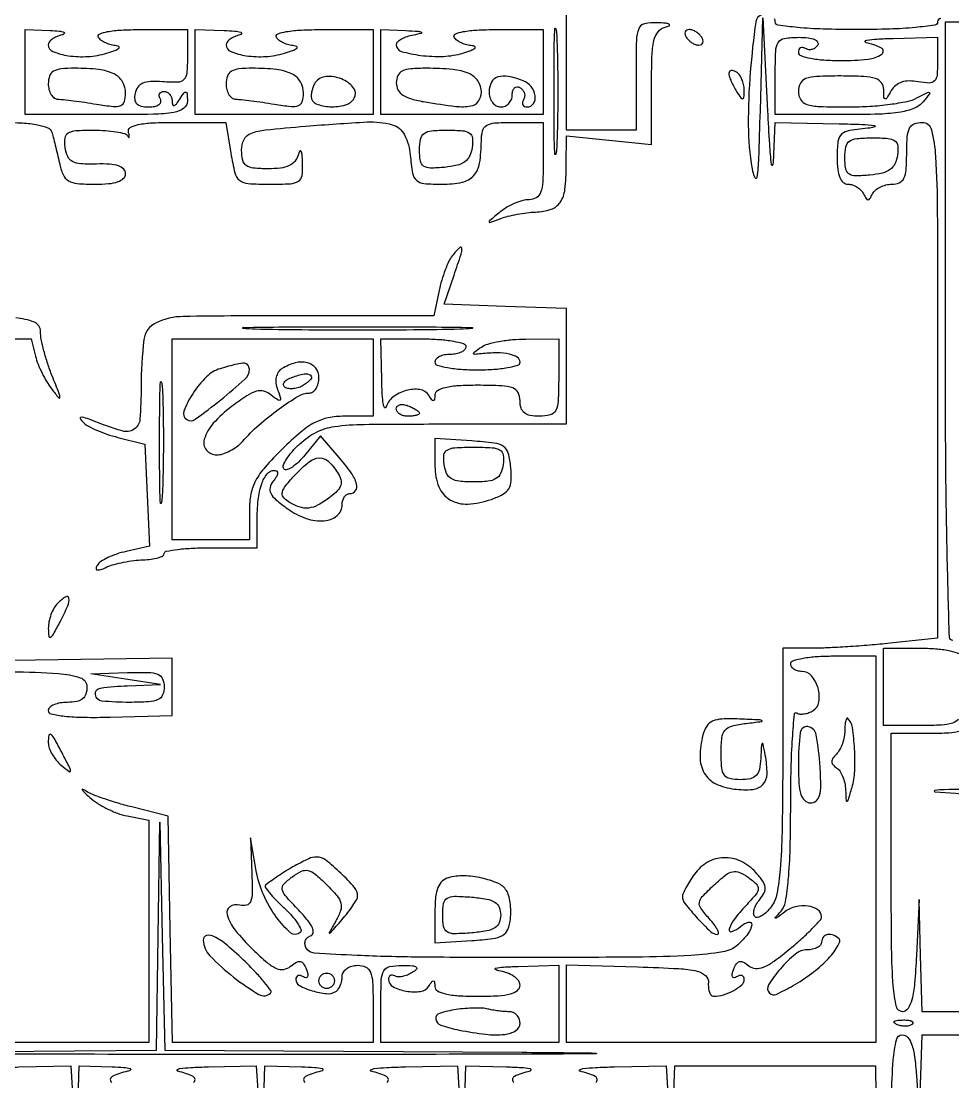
# Model space of a CAD drawing. Extents: x 23 to 255, y 40 to 184.
# Drawn here: x 30.33 to 40.52, y 109.04 to 120.65 of the extents above; entities that cross this region are included whole.
import ezdxf

# ---------------------------------------------------------------- set-up
doc = ezdxf.new("R2010")
doc.units = 0
doc.header["$MEASUREMENT"] = 0

msp = doc.modelspace()

# ---------------------------------------------------------------- linework, layer by layer
for points in [[(207.919475, 175.632891, 0.000007), (191.762556, 175.634099, 0.00002), (173.0434, 175.634494, 0.000013), (151.49745, 175.633531)], [(30.120255, 119.5398, -0.014081), (30.344561, 119.533482, -0.034033), (30.509076, 119.512916, -0.045931), (30.620106, 119.480484, -0.227811), (30.663089, 119.43405, -0.011017), (30.678976, 119.378131, -0.003177), (30.701073, 119.291023, -0.003194), (30.724739, 119.192477, -0.003398), (30.746646, 119.09565, 0.047949), (30.787783, 118.967904, 0.157031), (30.845488, 118.901962, 0.11524), (30.942375, 118.870826, 0.020369), (31.134412, 118.863, 0.021738), (31.2851, 118.869555, 0.060867), (31.388325, 118.891397, 0.105093), (31.449164, 118.927826, 0.208404), (31.4712, 118.9784, 0.200355), (31.450301, 119.028461, 0.115027), (31.393674, 119.063241, 0.06542), (31.296677, 119.082006, 0.022716), (31.15395, 119.08415, -0.020722), (30.981119, 119.086056, -0.108135), (30.889831, 119.111115, -0.168028), (30.838231, 119.166005, -0.070238), (30.809666, 119.26485, -0.063284), (30.808131, 119.369394, -0.231163), (30.842707, 119.423807, -0.123888), (30.924994, 119.449611, -0.014338), (31.119866, 119.4552, -0.01754), (31.251627, 119.450577, -0.024622), (31.368461, 119.436562, -0.022607), (31.46063, 119.416547, -0.203191), (31.492584, 119.39175, 0.062422), (31.50394, 119.376326, 0.598335), (31.510073, 119.378003, 0.102957), (31.510442, 119.396168, 0.013566), (31.50229, 119.43405, -0.329616), (31.52276, 119.482781, -0.08416), (31.607664, 119.515554, -0.040027), (31.764928, 119.534587, -0.010108), (32.022755, 119.5398), (32.569, 119.5398), (32.623113, 119.2014, 0.019783), (32.665925, 118.988146, 0.166391), (32.717904, 118.906594, 0.153473), (32.81094, 118.870613, 0.016114), (33.047113, 118.863, 0.012492), (33.274137, 118.868673, 0.131672), (33.361686, 118.896892, 0.220176), (33.401177, 118.959363, 0.043137), (33.407186, 119.09565, 0.010989), (33.401212, 119.188672, 0.109045), (33.389597, 119.225783, 0.602595), (33.375311, 119.225291, 0.049066), (33.358683, 119.18025, -0.115727), (33.32328, 119.113238, -0.108169), (33.26099, 119.066974, -0.075773), (33.165754, 119.040404, -0.030212), (33.030097, 119.0322, -0.022536), (32.869949, 119.039422, -0.131464), (32.791419, 119.068226, -0.186567), (32.75227, 119.126834, -0.055062), (32.7402, 119.236106, -0.113388), (32.766999, 119.35276, -0.192504), (32.83999, 119.41925, -0.06383), (33.001787, 119.4573, -0.005095), (33.440068, 119.49831, -0.007601), (34.115059, 119.544216, -0.081074), (34.387566, 119.514369, -0.211198), (34.522285, 119.403822, -0.096492), (34.585357, 119.18025, 0.020858), (34.60979, 118.984677, 0.168866), (34.652525, 118.906557, 0.165547), (34.734932, 118.870982, 0.019856), (34.935856, 118.863, 0.050922), (35.152445, 118.885115, 0.159379), (35.277913, 118.956889, 0.145056), (35.343589, 119.093902, 0.039741), (35.3628, 119.335219, -0.059333), (35.376166, 119.447457, -0.200103), (35.418935, 119.505864, -0.120235), (35.506788, 119.533468, -0.016281), (35.7012, 119.5398), (36.0396, 119.5398), (36.0396, 119.1168, -0.012307), (36.03399, 118.888899, -0.074613), (36.010798, 118.773412, -0.169743), (35.963737, 118.715619, -0.138656), (35.88657, 118.6938, 0.06723), (35.816171, 118.684291, 0.032665), (35.730252, 118.654494, 0.031672), (35.64343, 118.611212, 0.039501), (35.56932, 118.559994, 0.001443), (35.454732, 118.466076, 0.242252), (35.448564, 118.451729, 0.496656), (35.457333, 118.445991, 0.002359), (35.5743, 118.488312, -0.027725), (35.654268, 118.512738, -0.014568), (35.755926, 118.534605, -0.014449), (35.861682, 118.551006, -0.021517), (35.955, 118.558668, 0.069072), (36.125295, 118.589099, 0.168782), (36.225408, 118.665073, 0.119412), (36.277146, 118.807021, 0.026978), (36.292105, 119.065186), (36.2934, 119.394272), (36.7587, 119.346248), (37.224, 119.298225), (37.224, 119.920409, -0.007888), (37.229347, 120.259301, -0.047243), (37.251498, 120.434219, -0.107791), (37.296406, 120.530826, -0.167875), (37.37205, 120.581283, 0.049066), (37.417091, 120.597911, 0.602595), (37.417583, 120.612197, 0.109045), (37.380472, 120.623812, 0.010989), (37.28745, 120.629786, 0.063148), (37.147659, 120.61802, 0.250193), (37.083908, 120.564278, 0.090178), (37.058793, 120.440498, 0.005079), (37.0548, 120.0474), (37.0548, 119.4552), (36.6741, 119.4552), (36.2934, 119.4552), (36.2934, 120.296565), (36.2934, 121.137929)], [(38.462789, 120.7242, 0.375345), (38.36403, 120.637905, 0.013203), (38.304891, 120.092959, 0.022218), (38.283193, 119.511006, 0.03921), (38.324252, 119.0322, 0.070302), (38.354705, 118.935231, 0.742653), (38.379936, 118.939081, 0.02637), (38.398211, 119.143725, 0.002288), (38.414827, 119.6667), (38.442432, 120.6819), (38.493, 119.6667, 0.003342), (38.513645, 119.301389, 0.013667), (38.533712, 119.080184, 0.549045), (38.547677, 119.073459, 0.249242), (38.560584, 119.09565), (38.5776, 119.5398), (39.27555, 119.52502, -0.004636), (39.527469, 119.517348, -0.024696), (39.664596, 119.505097, -0.755073), (39.666504, 119.491442, -0.081763), (39.61395, 119.477855, 0.015538), (39.390451, 119.450702, 0.146249), (39.304013, 119.409753, 0.18396), (39.264219, 119.332202, 0.027567), (39.2544, 119.154236, 0.027091), (39.26139, 119.025322, 0.070632), (39.284254, 118.935545, 0.116161), (39.322252, 118.882508, 0.181408), (39.37425, 118.863, -0.079041), (39.423755, 118.855125, -0.060848), (39.473391, 118.831936, -0.061238), (39.515659, 118.797691, -0.08292), (39.54345, 118.75725, 0.029131), (39.571184, 118.705858, 0.260055), (39.5928, 118.6938, 0.260055), (39.614416, 118.705858, 0.029131), (39.64215, 118.75725, -0.107454), (39.672967, 118.797727, -0.060661), (39.724635, 118.831936, -0.056352), (39.787969, 118.855131, -0.05969), (39.85365, 118.863, 0.104969), (39.935137, 118.880298, 0.178255), (39.984516, 118.928289, 0.09427), (40.009457, 119.022478, 0.017721), (40.0158, 119.2014, -0.017388), (40.02213, 119.383361, -0.098846), (40.047525, 119.47635, -0.184152), (40.098574, 119.523237, -0.094959), (40.185, 119.5398, -0.34555), (40.287443, 119.459402, -0.045054), (40.331782, 119.165894, -0.014125), (40.351087, 118.555874, -0.000847), (40.3542, 116.717752), (40.3542, 113.895704), (39.83419, 113.841352, -0.005536), (39.611216, 113.820539, -0.004461), (39.371173, 113.802966, -0.004509), (39.149183, 113.790713, -0.011531), (38.98819, 113.787), (38.6622, 113.787), (38.659509, 112.45455, -0.004062), (38.65265, 111.778306, -0.016453), (38.631575, 111.366793, -0.024892), (38.595636, 111.099896, -0.116537), (38.533484, 110.959076, -0.036208), (38.482217, 110.900631, -0.058877), (38.430154, 110.860164, -0.082885), (38.385246, 110.842346, -0.254737), (38.354919, 110.851281, -0.192856), (38.341759, 110.882032, -0.075585), (38.347735, 110.928631, -0.060025), (38.370623, 110.983017, -0.043647), (38.40802, 111.037042, 0.05783), (38.456864, 111.112052, 0.152687), (38.466874, 111.17463, 0.119373), (38.439961, 111.241616, 0.028987), (38.364664, 111.335187, 0.098171), (38.201432, 111.456598, 0.119117), (38.015263, 111.495634, 0.123323), (37.836656, 111.445079, 0.110077), (37.694097, 111.314776, 0.012169), (37.643666, 111.238911, 0.015493), (37.601086, 111.166465, 0.013476), (37.569342, 111.104499, 0.112085), (37.5624, 111.073921, 0.169688), (37.590936, 110.992259, 0.017474), (37.725598, 110.834729, 0.016624), (37.87096, 110.686455, 0.192856), (37.944985, 110.6568, 0.450717), (37.957479, 110.670934, 0.089243), (37.946107, 110.707565, 0.04415), (37.910646, 110.763223, 0.020014), (37.855227, 110.829617, -0.025467), (37.763816, 110.94159, -0.198548), (37.748022, 111.00565, -0.15534), (37.780181, 111.070805, -0.014105), (37.911214, 111.199367, -0.02044), (38.035257, 111.305297, -0.112704), (38.114198, 111.342602, -0.159724), (38.187326, 111.335281, -0.053759), (38.281325, 111.280967, -0.030263), (38.372694, 111.205267, -0.22997), (38.392161, 111.154524, -0.155881), (38.367711, 111.095882, -0.012474), (38.254526, 110.969214, 0.024921), (38.126803, 110.81891, 0.102044), (38.074895, 110.711764, 0.611352), (38.10385, 110.686312, 0.07926), (38.1969, 110.7414, -0.097629), (38.286946, 110.790369, -0.550699), (38.320732, 110.761719, -0.130572), (38.278224, 110.660885, -0.044179), (38.169089, 110.543012, -0.145706), (38.005083, 110.464558, -0.024677), (37.656194, 110.426919, -0.012856), (37.051735, 110.407319, -0.001676), (35.762981, 110.403, -0.002266), (34.680294, 110.407906, -0.008615), (34.004381, 110.425682, -0.006109), (33.535404, 110.451849, -0.241874), (33.449314, 110.503757, -0.095968), (33.433717, 110.544917, -0.121716), (33.436607, 110.585341, -0.126455), (33.457743, 110.618669, -0.108495), (33.493499, 110.64, 0.278168), (33.521674, 110.673017, 0.149127), (33.514358, 110.728008, 0.064661), (33.463335, 110.809849, 0.019344), (33.365609, 110.920089, -0.009526), (33.218774, 111.079317, -0.134904), (33.184837, 111.148213, -0.24676), (33.202305, 111.205833, -0.038225), (33.295281, 111.286753, -0.047284), (33.394451, 111.346911, -0.17042), (33.466833, 111.355138, -0.120467), (33.543485, 111.316758, -0.018699), (33.669569, 111.201315, -0.021823), (33.783759, 111.078345, -0.114073), (33.825946, 110.996832, -0.148187), (33.822409, 110.916145, -0.045608), (33.77116, 110.804159, 0.001363), (33.69808, 110.675814, 0.626962), (33.702385, 110.66959, 0.176434), (33.716856, 110.677563, 0.000762), (33.835841, 110.814222, 0.013578), (33.90223, 110.895039, 0.017673), (33.958276, 110.972688, 0.015429), (34.000092, 111.039535, 0.132808), (34.0092, 111.07322, 0.178567), (33.97343, 111.170184, 0.02539), (33.825119, 111.326983, 0.025873), (33.661351, 111.467947, 0.16625), (33.559428, 111.5028, 0.109393), (33.474727, 111.484044, 0.017736), (33.323557, 111.407006, 0.019725), (33.156868, 111.305673, 0.020869), (33.00189, 111.193293, 0.398295), (32.998919, 111.172747, 0.017774), (33.046377, 111.110323, 0.021695), (33.114329, 111.03423, 0.012765), (33.201655, 110.949055, -0.02259), (33.287502, 110.861965, -0.036671), (33.351159, 110.779899, -0.042473), (33.388182, 110.712374, -0.309894), (33.381764, 110.677964, -0.391124), (33.276607, 110.673784, -0.060947), (33.122697, 110.841289, -0.050644), (32.979199, 111.091808, -0.061136), (32.899943, 111.350901), (32.835788, 111.7143), (32.851444, 111.325862, -0.010827), (32.855468, 111.109899, -0.089969), (32.837766, 111.013972, -0.247278), (32.79431, 110.975547, -0.124443), (32.71905, 110.976179, 0.215781), (32.611781, 110.957874, 0.3276), (32.581233, 110.872486, 0.097342), (32.670259, 110.703004, 0.030829), (32.863633, 110.49096, 0.015069), (33.020413, 110.347909, 0.072936), (33.122016, 110.283656, 0.145192), (33.201603, 110.273258, 0.134367), (33.276754, 110.307323, -0.038907), (33.340088, 110.352058, -0.184458), (33.383062, 110.359539, -0.20627), (33.417088, 110.336295, -0.049607), (33.448451, 110.273865, -0.035244), (33.463754, 110.223676, -0.151896), (33.461413, 110.192929, -0.332168), (33.444607, 110.182581, -0.116544), (33.416031, 110.192099, 0.072296), (33.384034, 110.205977, 0.148166), (33.356967, 110.205183, 0.188807), (33.339094, 110.19023, 0.125874), (33.3324, 110.16406, 0.276863), (33.372463, 110.097255, 0.049053), (33.513123, 110.039044, 0.049279), (33.669479, 110.008021, 0.164194), (33.770082, 110.031374, 0.102765), (33.796877, 110.056759, 0.051809), (33.819461, 110.097702, 0.048348), (33.834816, 110.146656, 0.051873), (33.84, 110.196493, -0.137622), (33.853043, 110.242981, -0.100183), (33.889702, 110.28259, -0.086062), (33.944535, 110.309256, -0.070352), (34.0092, 110.3184, -0.110458), (34.097693, 110.298609, -0.189791), (34.14879, 110.244375, -0.083766), (34.172906, 110.133069, -0.011557), (34.1784, 109.8954), (34.1784, 109.4724), (33.080862, 109.4724), (31.983323, 109.4724), (31.959912, 110.710988), (31.9365, 111.949575), (31.539371, 112.050311, -0.010412), (31.378939, 112.094581, -0.011394), (31.225277, 112.144287, -0.010892), (31.096034, 112.192555, -0.05439), (31.027784, 112.228773, 0.048355), (31.000405, 112.243727, 0.756169), (30.996284, 112.238622, 0.047223), (31.021903, 112.208819, 0.006599), (31.081278, 112.153152, 0.044119), (31.162816, 112.090935, 0.025982), (31.269773, 112.030874, 0.025848), (31.383774, 111.981593, 0.039758), (31.487115, 111.952227), (31.725, 111.90465), (31.725, 110.688525), (31.725, 109.4724), (29.1024, 109.4724)], [(40.389987, 120.678076, 0.393171), (40.3542, 120.6396, -0.373418), (40.322685, 120.603286, -0.011579), (40.110975, 120.578164, -0.016146), (39.829894, 120.560528, -0.007593), (39.4659, 120.555, -0.007593), (39.101906, 120.560528, -0.016146), (38.820825, 120.578164, -0.011579), (38.609115, 120.603286, -0.373418), (38.5776, 120.6396, 0.134659), (38.568751, 120.671862, 0.100421)], [(40.521533, 113.8716, -0.405926), (40.482886, 113.909166, -0.000983), (40.460467, 114.757838, -0.004357), (40.44386, 115.813462, -0.001754), (40.4388, 117.2556), (40.4388, 120.6396), (42.718579, 120.6396)], [(40.626707, 118.84185, 0.000169), (40.639116, 117.739587, 0.020974)], [(28.458729, 117.171), (30.437657, 117.171), (30.485455, 116.98065, 0.034103), (30.51312, 116.895516, 0.019317), (30.557451, 116.796513, 0.019217), (30.610081, 116.699729, 0.029832), (30.66343, 116.6211, 0.008345), (30.739522, 116.525542, 0.694149), (30.752211, 116.529915, 0.100282), (30.745082, 116.570323, 0.001971), (30.667104, 116.766433, -0.016651), (30.618678, 116.899467, -0.015347), (30.577761, 117.039072, -0.015553), (30.549006, 117.165684, -0.048091), (30.5406, 117.252883, 0.305393), (30.473022, 117.353204, 0.075326), (30.269661, 117.401859, 0.019902)], [(40.583038, 113.008087, -0.122766), (40.51635, 112.968495, -0.058865), (40.393157, 112.946858, -0.014068), (40.185, 112.941), (39.762, 112.941), (39.762, 113.364), (39.762, 113.787), (40.17795, 113.787, -0.020037), (40.352151, 113.780016, -0.036638), (40.492605, 113.758303, -0.045015), (40.593609, 113.725213, -0.197694)], [(28.7217, 113.5332, -0.001058), (30.22887, 113.530012, -0.017094), (30.736238, 113.510512, -0.059599), (30.975173, 113.464149, -0.325872), (31.0482, 113.364, -0.07578), (31.036139, 113.284877, -0.149477), (31.000613, 113.23287, -0.124434), (30.936762, 113.203807, -0.044917), (30.8367, 113.1948, 0.040177), (30.755718, 113.188282, 0.059494), (30.687328, 113.168656, 0.078245), (30.640821, 113.139854, 0.218411), (30.6252, 113.105799, 0.355335), (30.656227, 113.067653, 0.024537), (30.803307, 113.044512, 0.023212), (31.014836, 113.031683, 0.009564), (31.302, 113.03311), (31.9788, 113.049422), (31.9788, 113.364258), (31.9788, 113.679093), (29.2293, 113.637176)], [(41.954878, 109.8108), (40.185, 109.8108), (40.16819, 110.42415), (40.15138, 111.0375), (40.122184, 110.42415, -0.009075), (40.102148, 110.119697, -0.039936), (40.07284, 109.942263, -0.081518), (40.030621, 109.844106, -0.255853), (39.969794, 109.8108, -0.354157), (39.902807, 109.865053, -0.032156), (39.869461, 110.093386, -0.017619), (39.850865, 110.501904, -0.002564), (39.8466, 111.3336), (39.8466, 112.8564), (40.2696, 112.8564, 0.014068), (40.477757, 112.862258, 0.058865), (40.60095, 112.883895, 0.122766)], [(41.17905, 112.24961, 0.000397), (40.430859, 112.239278, 0.037407), (40.323237, 112.229633, 0.885543), (40.323769, 112.217231, 0.00155), (40.7772, 112.183044, -0.019511)], [(39.850898, 108.881381, -0.017967), (39.8695, 109.280193, -0.032719), (39.902787, 109.503533, -0.353013), (39.969079, 109.557, -0.220814), (40.026869, 109.53017, -0.092421), (40.070316, 109.453787, -0.050622), (40.101748, 109.320564, -0.015175), (40.122629, 109.11285), (40.153701, 108.6687), (40.16935, 109.11285), (40.185, 109.557), (42.6807, 109.557, 0.001424)], [(30.184611, 109.037298, 0.600474), (30.176424, 109.103378, 0.053964), (29.96955, 109.158005, -0.395449), (29.958255, 109.172341, -0.348827), (29.971747, 109.186619, -0.02372), (30.09934, 109.198776, -0.0063), (30.303728, 109.205924), (30.870556, 109.2186), (30.901082, 108.73215)], [(30.947603, 108.73215), (30.9636, 109.2186), (31.32315, 109.207079, -0.009838), (31.45159, 109.200432, -0.051558), (31.521167, 109.188173, -0.607695), (31.524127, 109.173665, -0.123027), (31.49235, 109.158895, 0.070586), (31.324687, 109.101238, 0.564208), (31.32, 109.035592, 0.129847)], [(32.2146, 109.035592, 0.564208), (32.209913, 109.101238, 0.070586), (32.04225, 109.158895, -0.561104), (32.036744, 109.173618, -0.193046), (32.061895, 109.188173, -0.023298), (32.186359, 109.200235, -0.007016), (32.376428, 109.207079), (32.900956, 109.2186), (32.931482, 108.73215)], [(32.978003, 108.73215), (32.994, 109.2186), (33.39585, 109.207079, -0.008987), (33.539896, 109.200356, -0.039868), (33.623741, 109.188173, -0.525484), (33.629535, 109.17363, -0.200632), (33.60735, 109.158895, 0.070586), (33.439687, 109.101238, 0.564208), (33.435, 109.035592, 0.129847)], [(34.3296, 109.035592, 0.564208), (34.324913, 109.101238, 0.070586), (34.15725, 109.158895, -0.648595), (34.153803, 109.173634, -0.131366), (34.189321, 109.188173, -0.020248), (34.32765, 109.20021, -0.006498), (34.533728, 109.207079), (35.100556, 109.2186), (35.131082, 108.73215)], [(35.177603, 108.73215), (35.1936, 109.2186), (35.63775, 109.207079, -0.008221), (35.79757, 109.200303, -0.032211), (35.895516, 109.188173, -0.404989), (35.905771, 109.173611, -0.31606), (35.89155, 109.158895, 0.070586), (35.723887, 109.101238, 0.564208), (35.7192, 109.035592, 0.129847)], [(36.6138, 109.035592, 0.564208), (36.609113, 109.101238, 0.070586), (36.44145, 109.158895, -0.648595), (36.438003, 109.173634, -0.131366), (36.473521, 109.188173, -0.020248), (36.61185, 109.20021, -0.006498), (36.817928, 109.207079), (37.384756, 109.2186), (37.415282, 108.73215)], [(37.461803, 108.73215), (37.4778, 109.2186), (38.576041, 109.2186), (39.674282, 109.2186), (39.696991, 107.25165, 0.001883)]]:
    msp.add_lwpolyline(points, format="xyb")
for points in [[(30.77325, 120.496683, 0.041181), (30.716592, 120.476773, 0.052454), (30.66869, 120.449024, 0.062315), (30.63577, 120.418088, 0.174745), (30.6252, 120.388768, 0.308703), (30.676185, 120.314058, 0.057512), (30.845487, 120.269344, 0.051151), (31.060106, 120.260518, 0.057333), (31.263628, 120.296639, 0.015644), (31.351875, 120.326028, 0.075469), (31.398077, 120.351474, 0.49124), (31.398136, 120.368233, 0.153764), (31.370443, 120.378528, -0.051246), (31.311843, 120.387576, -0.046039), (31.25405, 120.408515, -0.048845), (31.205477, 120.437448, -0.095888), (31.1751, 120.4704, -0.455789), (31.186144, 120.505882, -0.058059), (31.272937, 120.532517, -0.033287), (31.422428, 120.549817, -0.012167), (31.635407, 120.555), (32.148, 120.555), (32.148, 120.258578, -0.019282), (32.141032, 120.077966, -0.177396), (32.108998, 120.007794, -0.195774), (32.040907, 119.978624, -0.024244), (31.876331, 119.983628, 0.028784), (31.744391, 119.986442, 0.09032), (31.658148, 119.967483, 0.136118), (31.604285, 119.925064, 0.107683), (31.574028, 119.85705, 0.079041), (31.570914, 119.789821, 0.171574), (31.593163, 119.743916, 0.144755), (31.642773, 119.717318, 0.051201), (31.72379, 119.709, 0.046041), (31.789261, 119.715042, 0.100232), (31.835835, 119.733851, 0.1782), (31.856273, 119.76162, 0.211926), (31.8519, 119.7936, -0.082592), (31.838659, 119.825926, -0.161196), (31.841291, 119.853349, -0.182303), (31.859179, 119.871577, -0.108972), (31.889207, 119.8782, -0.11683), (31.923483, 119.87008, -0.09923), (31.952863, 119.847136, -0.091721), (31.972822, 119.812837, -0.083154), (31.980095, 119.77245, 0.066727), (31.985735, 119.733964, 0.405416), (32.001569, 119.724863, 0.167501), (32.026156, 119.740991, 0.021149), (32.0634, 119.7936, -0.011213), (32.111067, 119.863853, -0.309569), (32.130919, 119.871139, -0.327416), (32.144002, 119.855266, -0.011938), (32.146705, 119.77245, -0.242611), (32.107072, 119.693899, -0.116044), (31.999919, 119.649044, -0.037267), (31.775916, 119.628629, -0.004096), (31.2597, 119.6244), (30.3714, 119.6244), (30.3714, 120.0897), (30.3714, 120.555), (30.64635, 120.545186, -0.013336), (30.744327, 120.53907, -0.069126), (30.797044, 120.52689, -0.544712), (30.800179, 120.512048, -0.132213)], [(32.71905, 120.496683, 0.041181), (32.662392, 120.476773, 0.052454), (32.61449, 120.449024, 0.062315), (32.58157, 120.418088, 0.174745), (32.571, 120.388768, 0.308703), (32.621985, 120.314058, 0.057512), (32.791287, 120.269344, 0.051151), (33.005906, 120.260518, 0.057333), (33.209428, 120.296639, 0.015644), (33.297675, 120.326028, 0.075469), (33.343877, 120.351474, 0.49124), (33.343936, 120.368233, 0.153764), (33.316243, 120.378528, -0.051246), (33.257643, 120.387576, -0.046039), (33.19985, 120.408515, -0.048845), (33.151277, 120.437448, -0.095888), (33.1209, 120.4704, -0.469367), (33.13292, 120.506178, -0.050604), (33.229249, 120.532618, -0.030582), (33.391765, 120.549846, -0.011118), (33.623507, 120.555), (34.1784, 120.555), (34.1784, 120.0897), (34.1784, 119.6244), (33.2055, 119.6244), (32.2326, 119.6244), (32.2326, 120.0897), (32.2326, 120.555), (32.54985, 120.545186, -0.01183), (32.663511, 120.538976, -0.050275), (32.730418, 120.52689, -0.459031), (32.737273, 120.51198, -0.225051)], [(34.62255, 120.495295, 0.032535), (34.549662, 120.47627, 0.045762), (34.488115, 120.449385, 0.054662), (34.445187, 120.419221, 0.215515), (34.4322, 120.390491, 0.332987), (34.487186, 120.317081, 0.039828), (34.698433, 120.273064, 0.041645), (34.947322, 120.262461, 0.062642), (35.161322, 120.298269, 0.01596), (35.247315, 120.327036, 0.079687), (35.291467, 120.351953, 0.500124), (35.290977, 120.368544, 0.141686), (35.262043, 120.378528, -0.051246), (35.203443, 120.387576, -0.046039), (35.14565, 120.408515, -0.048845), (35.097077, 120.437448, -0.095888), (35.0667, 120.4704, -0.455789), (35.077744, 120.505882, -0.058059), (35.164537, 120.532517, -0.033287), (35.314028, 120.549817, -0.012167), (35.527007, 120.555), (36.0396, 120.555), (36.0396, 120.0897), (36.0396, 119.6244), (35.1513, 119.6244), (34.263, 119.6244), (34.263, 120.0897), (34.263, 120.555), (34.53795, 120.543479, -0.004641), (34.671312, 120.53665, -0.114822), (34.706432, 120.526205, -0.674817), (34.704738, 120.513659, -0.014773)], [(36.187016, 119.26485, -0.04765), (36.176407, 119.191058, -0.86651), (36.166396, 119.192015, -0.009912), (36.159561, 119.438341, -0.001979), (36.15782, 119.8782, -0.001979), (36.159561, 120.318059, -0.009912), (36.166396, 120.564385, -0.86651), (36.176407, 120.565342, -0.04765), (36.187016, 120.49155, -0.00749), (36.196118, 120.212327, -0.004402), (36.19906, 119.8782, -0.004402), (36.196118, 119.544073, -0.00749)], [(37.6047, 120.4704, 0.064269), (37.630973, 120.438038, 0.051777), (37.666478, 120.410651, 0.053414), (37.705358, 120.392021, 0.085235), (37.741586, 120.3858, 0.117858), (37.76963, 120.392504, 0.186277), (37.785976, 120.410651, 0.154201), (37.78759, 120.43805, 0.076764), (37.7739, 120.4704, 0.064269), (37.747627, 120.502762, 0.051777), (37.712122, 120.530149, 0.053414), (37.673242, 120.548779, 0.085235), (37.637014, 120.555, 0.117858), (37.60897, 120.548296, 0.186277), (37.592624, 120.530149, 0.154201), (37.59101, 120.50275, 0.076764)], [(39.042047, 120.38442, -0.090427), (39.015775, 120.355294, -0.095498), (38.981384, 120.337994, -0.099685), (38.944273, 120.335133, -0.108373), (38.910154, 120.347113, 0.090666), (38.880093, 120.358867, 0.169366), (38.854534, 120.35517, 0.176081), (38.837476, 120.336601, 0.098926), (38.8314, 120.306193, 0.320368), (38.85738, 120.269807, 0.035122), (38.962392, 120.241822, 0.031127), (39.110906, 120.22271, 0.016439), (39.2967, 120.2166, 0.024554), (39.592976, 120.231158, 0.129847), (39.744, 120.287392, 0.564208), (39.739313, 120.353038, 0.070586), (39.57165, 120.410695, -0.452816), (39.563026, 120.425409, -0.279243), (39.58011, 120.439973, -0.026868), (39.692046, 120.452063, -0.007548), (39.86775, 120.458879), (40.3542, 120.4704), (40.3542, 120.206738, -0.021665), (40.347657, 120.055795, -0.171065), (40.319189, 119.992978, -0.215647), (40.261494, 119.969822, -0.036456), (40.140567, 119.983914, 0.048263), (40.042984, 119.992959, 0.078089), (39.960855, 119.979715, 0.090761), (39.895472, 119.94427, 0.091297), (39.847039, 119.888026, -0.007095), (39.797556, 119.806036, -0.295707), (39.779738, 119.797679, -0.359958), (39.767656, 119.810824, -0.008722), (39.764573, 119.89935, 0.158196), (39.738999, 119.973729, 0.156094), (39.674498, 120.019404, 0.065831), (39.546951, 120.041954, 0.01088), (39.2967, 120.0474, 0.009792), (39.031044, 120.042197, 0.077556), (38.910713, 120.018559, 0.189837), (38.852828, 119.967381, 0.118451), (38.8314, 119.8782, 0.135528), (38.856318, 119.787959, 0.186179), (38.921983, 119.736593, 0.066726), (39.061387, 119.713748, 0.007294), (39.386862, 119.709, 0.015989), (39.613068, 119.716235, 0.01707), (39.833438, 119.73792, 0.016882), (40.020893, 119.769323, 0.072572), (40.127112, 119.807451, -0.003511), (40.243033, 119.86817, -0.262682), (40.263453, 119.867388, -0.448691), (40.266124, 119.852299, -0.005365), (40.195791, 119.765151, -0.123366), (40.100503, 119.694862, -0.05735), (39.951644, 119.652783, -0.032542), (39.718926, 119.630409, -0.007697), (39.328641, 119.6244), (38.5776, 119.6244), (38.5776, 120.0474, -0.009678), (38.582866, 120.31944, -0.128283), (38.61169, 120.41468, -0.222314), (38.678397, 120.458789, -0.036696), (38.836393, 120.4704, -0.027419), (38.938059, 120.464821, -0.071709), (39.008717, 120.446566, -0.154519), (39.041911, 120.418459, -0.286242)], [(30.6252, 119.9628, 0.060556), (30.633073, 119.898028, 0.078714), (30.656264, 119.843029, 0.096313), (30.690612, 119.806023, 0.156712), (30.73095, 119.792669, -0.024483), (30.790792, 119.789209, -0.004697), (30.898828, 119.776608, -0.004994), (31.024736, 119.759443, -0.004582), (31.15395, 119.7393, 0.014072), (31.335493, 119.714518, 0.116972), (31.417339, 119.724833, 0.233684), (31.457852, 119.768024, 0.073705), (31.4712, 119.858079, 0.133854), (31.436932, 119.983791, 0.146374), (31.344401, 120.069623, 0.087796), (31.177753, 120.117911, 0.026729), (30.914381, 120.132, 0.023592), (30.764543, 120.124926, 0.109191), (30.682498, 120.098475, 0.175722), (30.639947, 120.047287, 0.086621)], [(32.571, 119.9628, 0.060556), (32.578873, 119.898028, 0.078714), (32.602064, 119.843029, 0.096313), (32.636412, 119.806023, 0.156712), (32.67675, 119.792669, -0.024483), (32.736592, 119.789209, -0.004697), (32.844628, 119.776608, -0.004994), (32.970536, 119.759443, -0.004582), (33.09975, 119.7393, 0.014072), (33.281293, 119.714518, 0.116972), (33.363139, 119.724833, 0.233684), (33.403652, 119.768024, 0.073705), (33.417, 119.858079, 0.133854), (33.382732, 119.983791, 0.146374), (33.290201, 120.069623, 0.087796), (33.123553, 120.117911, 0.026729), (32.860181, 120.132, 0.023592), (32.710343, 120.124926, 0.109191), (32.628298, 120.098475, 0.175722), (32.585747, 120.047287, 0.086621)], [(34.4322, 119.973869, 0.120225), (34.450959, 119.896982, 0.127236), (34.502796, 119.839258, 0.080418), (34.59731, 119.796428, 0.0253), (34.74945, 119.7633, 0.010658), (35.082968, 119.715452, 0.073147), (35.24824, 119.719561, 0.193977), (35.330437, 119.770419, 0.159717), (35.3628, 119.869149, 0.147102), (35.326244, 119.990716, 0.144273), (35.228474, 120.073067, 0.080753), (35.050607, 120.118918, 0.022786), (34.763681, 120.132, 0.01863), (34.590992, 120.125563, 0.092917), (34.497686, 120.100761, 0.173759), (34.449649, 120.052358, 0.109817)], [(38.071295, 120.073543, 0.074451), (38.077171, 120.038806, 0.021733), (38.096301, 119.987928, 0.021318), (38.123115, 119.931807, 0.021347), (38.1546, 119.8782, 0.010223), (38.20277, 119.806903, 0.295079), (38.222337, 119.799036, 0.343021), (38.235224, 119.81378, 0.012098), (38.237905, 119.894357, 0.053738), (38.232125, 119.952957, 0.049393), (38.213968, 120.01075, 0.052761), (38.186919, 120.059276, 0.101161), (38.1546, 120.0897, 0.058538), (38.12227, 120.104787, 0.128516), (38.095232, 120.106522, 0.195945), (38.077817, 120.095148, 0.157323)], [(33.558, 119.991, 0.077955), (33.536362, 119.961311, 0.038133), (33.518168, 119.918033, 0.036641), (33.505758, 119.869126, 0.043841), (33.5016, 119.8218, 0.306483), (33.554409, 119.743739, 0.085574), (33.706298, 119.711288, 0.076041), (33.875101, 119.730278, 0.190609), (33.972746, 119.803059, 0.302306), (33.969113, 119.911248, 0.131911), (33.852837, 120.006781, 0.106325), (33.684548, 120.043287, 0.19937)], [(35.4474, 119.8782, 0.072314), (35.456864, 119.813108, 0.08892), (35.484413, 119.75835, 0.10214), (35.525591, 119.721961, 0.130775), (35.5743, 119.709, 0.103052), (35.622723, 119.719087, 0.098802), (35.663923, 119.747744, 0.09695), (35.691531, 119.79055, 0.095165), (35.7012, 119.840893, -0.067432), (35.707512, 119.887483, -0.140899), (35.726457, 119.918433, -0.190788), (35.754528, 119.929144, -0.136093), (35.78718, 119.919647, -0.090427), (35.816306, 119.893375, -0.095498), (35.833606, 119.858984, -0.099685), (35.836467, 119.821873, -0.108373), (35.824487, 119.787754, 0.090666), (35.812733, 119.757693, 0.169366), (35.81643, 119.732134, 0.176081), (35.834999, 119.715076, 0.098926), (35.865407, 119.709, 0.252982), (35.933325, 119.745713, 0.185209), (35.95182, 119.831067, 0.128897), (35.908078, 119.931917, 0.13551), (35.821181, 119.996049, 0.043047), (35.658382, 120.042927, 0.125591), (35.542525, 120.036484, 0.193483), (35.473357, 119.979669, 0.125881)], [(35.262934, 119.26485, -0.075029), (35.235006, 119.171552, -0.127529), (35.183197, 119.10933, -0.098739), (35.09731, 119.070361, -0.033257), (34.96095, 119.04799, -0.021507), (34.803219, 119.039604, -0.15514), (34.73138, 119.061647, -0.203265), (34.695854, 119.117788, -0.040803), (34.686, 119.23834, -0.048118), (34.697536, 119.357937, -0.191202), (34.736602, 119.418862, -0.136043), (34.816288, 119.448163, -0.020485), (34.987984, 119.4552, -0.017831), (35.158317, 119.449124, -0.134357), (35.23364, 119.422612, -0.221672), (35.265436, 119.368215, -0.058505)], [(39.915934, 119.18025, -0.075029), (39.888006, 119.086952, -0.127529), (39.836197, 119.02473, -0.098739), (39.75031, 118.985761, -0.033257), (39.61395, 118.96339, -0.021507), (39.456219, 118.955004, -0.15514), (39.38438, 118.977047, -0.203265), (39.348854, 119.033188, -0.040803), (39.339, 119.15374, -0.048118), (39.350536, 119.273337, -0.191202), (39.389602, 119.334262, -0.136043), (39.469288, 119.363563, -0.020485), (39.640984, 119.3706, -0.017831), (39.811317, 119.364524, -0.134357), (39.88664, 119.338012, -0.221672), (39.918436, 119.283615, -0.058505)], [(35.044528, 118.08045, 0.060477), (35.007778, 118.021483, 0.018739), (34.967093, 117.924997, 0.018436), (34.929315, 117.81277, 0.019298), (34.900547, 117.69975), (34.841756, 117.4248), (33.292429, 117.4248, 0.003703), (32.101227, 117.415978, 0.106754), (31.804817, 117.347352, 0.257408), (31.672228, 117.164239, 0.030716), (31.6404, 116.646618, -0.017932), (31.627698, 116.292554, -0.233207), (31.562968, 116.182065, -0.225129), (31.434336, 116.16397, -0.016727), (31.0905, 116.284272, 0.012289), (31.0126, 116.312306, 0.15267), (30.98154, 116.312861, 0.503216), (30.97593, 116.297643, 0.043253), (31.0059, 116.259474, 0.081394), (31.05754, 116.219705, 0.020893), (31.152628, 116.173532, 0.020713), (31.26704, 116.129307, 0.019717), (31.3866, 116.093889), (31.6827, 116.018733), (31.707544, 115.4603), (31.732387, 114.901866), (31.475864, 114.845524, 0.027064), (31.373475, 114.817152, 0.029643), (31.277907, 114.77857, 0.030968), (31.20106, 114.7361, 0.113083), (31.162192, 114.696714, 0.085483), (31.147712, 114.660777, 0.419348), (31.158521, 114.644339, 0.135936), (31.194772, 114.647072, 0.017945), (31.266972, 114.676022, -0.037551), (31.345553, 114.704011, -0.018092), (31.449675, 114.728491, -0.017826), (31.560629, 114.746294, -0.024365), (31.66155, 114.753849, 0.025744), (31.750696, 114.76077, 0.040357), (31.825859, 114.776761, 0.048162), (31.879136, 114.798446, 0.278913), (31.8942, 114.82335, -0.362246), (31.915144, 114.848465, -0.014069), (32.043308, 114.868162, -0.019357), (32.207189, 114.882232, -0.011735), (32.4018, 114.8868), (32.9094, 114.8868), (32.9094, 115.175981, -0.02586), (32.921462, 115.409038, -0.055853), (32.959722, 115.584238, -0.08537), (33.019676, 115.694789, -0.229808), (33.09801, 115.7328, -0.175392), (33.124508, 115.72321, -0.250485), (33.133722, 115.700499, -0.113562), (33.120902, 115.663265, -0.033754), (33.085453, 115.614157, 0.111875), (33.050802, 115.545926, 0.184909), (33.058353, 115.482567, 0.097698), (33.115404, 115.411884, 0.019544), (33.244236, 115.312338, 0.069917), (33.447319, 115.206825, 0.104308), (33.645046, 115.180632, 0.157661), (33.784241, 115.237672, 0.22077), (33.84, 115.357801, -0.068054), (33.846335, 115.404127, -0.084602), (33.864851, 115.443398, -0.099744), (33.892339, 115.469658, -0.141874), (33.9246, 115.479, 0.245711), (33.986998, 115.511634, 0.228294), (33.998425, 115.583285, 0.082181), (33.938454, 115.705947, 0.022912), (33.806164, 115.874808), (33.603129, 116.110851), (33.432747, 115.900675, -0.029072), (33.36318, 115.824385, -0.047509), (33.295084, 115.769501, -0.062889), (33.23792, 115.741334, -0.286374), (33.203368, 115.749264, -0.298257), (33.195641, 115.785936, -0.048254), (33.230224, 115.854271, -0.039912), (33.292508, 115.93711, -0.02473), (33.377639, 116.024214, -0.069232), (33.558473, 116.150379, -0.083814), (33.755627, 116.212163, -0.031636), (34.081668, 116.236071, -0.002487), (34.952154, 116.2404), (36.2934, 116.2404), (36.2934, 116.871479), (36.2934, 117.502557), (35.624217, 117.527129), (34.955034, 117.5517), (35.064348, 117.86895, 0.004212), (35.141129, 118.098032, 0.102461), (35.148526, 118.164538, 0.640858), (35.125809, 118.17251, 0.022587)], [(35.13015, 117.27697, -0.003693), (34.619857, 117.268776, -0.002168), (34.0092, 117.266129, -0.002168), (33.398543, 117.268776, -0.003693), (32.88825, 117.27697, -0.023959), (32.754705, 117.286515, -0.931079), (32.755137, 117.295531, -0.004886), (33.205267, 117.301685, -0.000974), (34.0092, 117.303252, -0.000974), (34.813133, 117.301685, -0.004886), (35.263263, 117.295531, -0.931079), (35.263695, 117.286515, -0.023959)], [(34.1784, 116.748), (34.1784, 116.325), (33.864352, 116.325, 0.04928), (33.687838, 116.30756, 0.071946), (33.540789, 116.255444, 0.055085), (33.388428, 116.152476, 0.017916), (33.187552, 115.968986, 0.017474), (32.996991, 115.76842, 0.058282), (32.89334, 115.619627, 0.076354), (32.841858, 115.473909, 0.046832), (32.8248, 115.292186), (32.8248, 114.9714), (32.4018, 114.9714), (31.9788, 114.9714), (31.9788, 116.0712), (31.9788, 117.171), (33.0786, 117.171), (34.1784, 117.171)], [(35.1936, 117.0864, -0.191087), (35.180785, 117.054093, -0.088204), (35.143898, 117.026651, -0.068025), (35.089154, 117.008034, -0.048028), (35.0244, 117.0018, 0.048028), (34.959646, 116.995566, 0.068025), (34.904903, 116.976949, 0.088204), (34.868015, 116.949507, 0.191087), (34.8552, 116.9172, 0.332234), (34.879909, 116.884119, 0.026982), (34.991882, 116.857451, 0.027868), (35.142134, 116.838704, 0.017105), (35.3205, 116.8326, 0.017105), (35.498866, 116.838704, 0.027868), (35.649118, 116.857451, 0.026982), (35.761091, 116.884119, 0.332234), (35.7858, 116.9172, 0.261711), (35.75634, 116.969628, 0.083896), (35.670325, 117.003936, 0.054125), (35.536456, 117.017905, 0.025559), (35.3628, 117.008296, -0.009907), (35.288493, 117.001847, -0.433905), (35.2782, 117.011475, -0.241652), (35.286872, 117.028371, -0.005572), (35.3628, 117.081577, -0.082693), (35.435147, 117.115202, -0.022714), (35.558041, 117.143283, -0.022304), (35.702293, 117.16282, -0.021608), (35.84925, 117.169705), (36.2088, 117.171), (36.2088, 116.748, -0.010324), (36.20349, 116.490842, -0.105983), (36.177075, 116.38845, -0.217022), (36.117419, 116.340235, -0.063163), (35.9973, 116.325, -0.044917), (35.897238, 116.334007, -0.124434), (35.833388, 116.36307, -0.149477), (35.797861, 116.415077, -0.07578), (35.7858, 116.4942, 0.118451), (35.764372, 116.583381, 0.189837), (35.706488, 116.634559, 0.077556), (35.586156, 116.658197, 0.009792), (35.3205, 116.6634, 0.014236), (35.111899, 116.657459, 0.041508), (34.96935, 116.637384, 0.06852), (34.882281, 116.604641, 0.271924), (34.853905, 116.55765, -0.023273), (34.850901, 116.506618, -0.37004), (34.839213, 116.495583, -0.253295), (34.821656, 116.504028, -0.015049), (34.787428, 116.554469, 0.221461), (34.690621, 116.616355, 0.102542), (34.538263, 116.60545, 0.094997), (34.393395, 116.532726, 0.165616), (34.319645, 116.422068, -0.631618), (34.304939, 116.419324, -0.1196), (34.290619, 116.454108, -0.02433), (34.27907, 116.56495, -0.008267), (34.272814, 116.72685), (34.263, 117.171), (34.7283, 117.171, -0.017105), (34.906666, 117.164896, -0.027868), (35.056918, 117.146149, -0.026982), (35.168891, 117.119481, -0.332234)], [(32.506128, 116.845317, 0.127213), (32.356805, 116.757334, 0.05081), (32.205664, 116.571857, 0.053706), (32.107813, 116.381541, 0.360733), (32.139283, 116.288088, 0.303753), (32.232721, 116.291473, 0.012684), (32.511263, 116.503829, 0.014401), (32.776269, 116.729564, 0.212215), (32.8248, 116.838759, 0.162724), (32.809262, 116.885238, 0.230186), (32.771052, 116.904795, 0.068084), (32.690724, 116.895485, 0.007011)], [(33.181485, 116.845691, 0.106612), (33.14118, 116.805991, 0.094677), (33.118677, 116.751517, 0.082412), (33.116151, 116.685951, 0.058395), (33.133874, 116.614336, -0.009608), (33.166431, 116.522313, -0.308732), (33.16022, 116.500556, -0.346017), (33.138867, 116.499967, -0.010806), (33.065174, 116.557191, 0.104207), (32.984199, 116.598754, 0.138355), (32.901806, 116.598061, 0.076003), (32.796768, 116.549239, 0.015555), (32.629418, 116.430291, 0.046943), (32.430663, 116.247772, 0.109662), (32.331628, 116.07306, 0.250503), (32.354667, 115.955596, 0.225253), (32.467598, 115.902, 0.079002), (32.534753, 115.912677, 0.042005), (32.612511, 115.94549, 0.040476), (32.688216, 115.993395, 0.049692), (32.749719, 116.05005, -0.031115), (32.929818, 116.228745, -0.022773), (33.149964, 116.4045, -0.019197), (33.361135, 116.545832, -0.138735), (33.477664, 116.5788, 0.153625), (33.519057, 116.591826, 0.097989), (33.554317, 116.628503, 0.080555), (33.578109, 116.683304, 0.062287), (33.5862, 116.748, 0.166302), (33.550686, 116.851823, 0.170311), (33.459359, 116.910907, 0.125269), (33.326345, 116.909259, 0.076092)], [(33.418589, 116.664382, -0.056356), (33.366367, 116.639734, -0.053875), (33.309161, 116.626897, -0.058234), (33.255755, 116.62707, -0.108927), (33.215155, 116.641276, -0.208535), (33.198144, 116.665821, -0.208958), (33.204572, 116.69496, -0.105889), (33.238716, 116.725559, -0.042893), (33.295715, 116.751974, -0.037306), (33.425272, 116.788341, -0.207501), (33.494328, 116.773614, -0.455378), (33.498611, 116.72953, -0.064952)], [(31.872491, 115.461551, -0.036599), (31.861758, 115.372966, -0.884121), (31.851747, 115.373676, -0.010914), (31.844787, 115.604516, -0.002028), (31.84298, 116.0289, -0.002097), (31.844676, 116.45402, -0.009805), (31.851479, 116.698724, -0.825028), (31.861625, 116.700193, -0.070857), (31.872251, 116.645951, -0.008346), (31.881486, 116.384272, -0.004596), (31.884495, 116.064002, -0.00458), (31.881583, 115.739011, -0.007321)], [(34.686, 116.358249, -0.289661), (34.677871, 116.345395, -0.046727), (34.648723, 116.334767, -0.039339), (34.60773, 116.327409, -0.024748), (34.5591, 116.325, -0.062722), (34.510579, 116.331111, -0.08088), (34.469477, 116.349071, -0.098158), (34.441971, 116.375693, -0.152681), (34.4322, 116.406945, -0.184534), (34.442562, 116.434066, -0.147206), (34.469477, 116.450514, -0.100118), (34.510509, 116.452842, -0.055937), (34.5591, 116.440194, -0.02136), (34.607708, 116.419118, -0.030395), (34.648723, 116.396035, -0.030693), (34.67863, 116.374011, -0.222225)], [(34.8552, 115.777009, 0.094918), (34.898136, 115.552872, 0.167319), (35.019682, 115.411492, 0.14788), (35.215227, 115.364571, 0.069435), (35.472734, 115.415908, 0.03923), (35.598275, 115.471048, 0.13364), (35.662552, 115.531893, 0.127442), (35.688799, 115.618707, 0.034265), (35.684673, 115.763837, 0.039131), (35.656916, 115.920685, 0.182007), (35.604911, 115.99455, 0.120541), (35.504062, 116.032206, 0.013339), (35.25705, 116.054685), (34.8552, 116.080471)], [(35.601334, 115.79625, -0.070402), (35.573297, 115.699351, -0.155287), (35.522455, 115.642577, -0.108349), (35.434498, 115.613771, -0.025164), (35.2782, 115.6059, -0.025164), (35.121902, 115.613771, -0.108349), (35.033945, 115.642577, -0.155287), (34.983103, 115.699351, -0.070402), (34.955066, 115.79625, -0.06513), (34.953912, 115.901134, -0.233979), (34.98949, 115.955586, -0.120326), (35.07431, 115.98116, -0.013338), (35.2782, 115.9866, -0.013338), (35.48209, 115.98116, -0.120326), (35.56691, 115.955586, -0.233979), (35.602488, 115.901134, -0.06513)], [(33.789788, 115.70889, -0.06628), (33.824332, 115.633645, -0.147029), (33.82471, 115.571149, -0.121573), (33.789648, 115.511016, -0.038444), (33.711232, 115.441666, -0.034954), (33.576907, 115.354162, -0.099982), (33.471207, 115.320513, -0.114594), (33.369441, 115.332711, -0.054157), (33.250017, 115.39124, -0.095476), (33.195668, 115.442306, -0.225952), (33.185874, 115.49561, -0.107763), (33.22221, 115.565844, -0.015518), (33.329741, 115.687669, -0.035244), (33.480274, 115.826826, -0.158711), (33.590926, 115.868589, -0.203663), (33.688242, 115.832432, -0.062703)], [(30.72531, 114.27627, 0.070088), (30.686977, 114.225366, 0.039107), (30.65476, 114.154622, 0.038131), (30.632886, 114.076477, 0.04997), (30.625721, 114.00273, 0.028396), (30.630743, 113.918823, 0.534707), (30.650421, 113.908774, 0.139428), (30.68193, 113.94038, 0.006522), (30.754134, 114.074537, 0.015581), (30.839248, 114.250942, 0.141), (30.850922, 114.33485, 0.551556), (30.815934, 114.350508, 0.049572)], [(39.6774, 111.5874), (39.6774, 109.4724), (37.9854, 109.4724), (36.2934, 109.4724), (36.2934, 109.898575), (36.2934, 110.324749), (37.07595, 110.300425, -0.005013), (37.52261, 110.282057, -0.042247), (37.722074, 110.254849, -0.129419), (37.81557, 110.206481, -0.23287), (37.84675, 110.12805, 0.044081), (37.847255, 110.071365, 0.067035), (37.858509, 110.02349, 0.091194), (37.878112, 109.991274, 0.213737), (37.903281, 109.98, 0.072241), (38.011822, 109.995764, 0.052779), (38.124469, 110.042586, 0.055512), (38.212456, 110.104119, 0.215651), (38.2392, 110.163244, 0.12412), (38.23252, 110.189738, 0.188332), (38.214633, 110.204944, 0.149462), (38.187562, 110.205905, 0.073219), (38.155569, 110.192099, -0.116544), (38.126993, 110.182581, -0.332168), (38.110187, 110.192929, -0.151896), (38.107846, 110.223676, -0.035244), (38.123149, 110.273865, -0.051892), (38.153761, 110.334115, -0.193388), (38.187834, 110.358181, -0.185958), (38.230032, 110.352457, -0.047581), (38.288036, 110.312975, 0.158701), (38.361751, 110.283708, 0.11455), (38.449622, 110.298334, 0.060211), (38.567148, 110.364586, 0.014862), (38.741932, 110.501166, 0.010503), (38.872385, 110.614214, 0.015086), (38.982659, 110.720124, 0.010819), (39.068519, 110.811594, 0.179149), (39.083675, 110.849805, 0.254551), (39.0449, 110.92512, 0.1168), (38.938468, 110.965703, 0.091063), (38.801066, 110.958843, 0.104357), (38.682273, 110.902995, -0.001514), (38.593778, 110.836499, -0.207998), (38.581132, 110.833521, -0.582739), (38.578855, 110.840028, -0.002395), (38.64105, 110.91045, 0.141707), (38.690073, 111.0128, 0.018642), (38.721112, 111.254216, 0.016441), (38.740857, 111.595963, 0.006208), (38.7468, 112.074613, -0.006061), (38.751626, 112.472707, -0.010722), (38.766625, 112.800796, -0.00538), (38.78724, 113.064929, -0.557955), (38.814289, 113.078475, 0.119915), (38.848167, 113.06744, 0.056341), (38.894491, 113.069126, 0.051174), (38.945167, 113.08213, 0.050073), (38.992543, 113.10522, 0.221108), (39.056026, 113.201693, 0.10791), (39.045763, 113.351954, 0.107417), (38.973699, 113.48475, 0.218267), (38.867999, 113.5332, -0.068054), (38.821673, 113.539535, -0.084602), (38.782402, 113.558051, -0.099744), (38.756142, 113.585539, -0.141874), (38.7468, 113.6178, -0.332234), (38.771509, 113.650881, -0.026982), (38.883482, 113.677549, -0.027868), (39.033734, 113.696296, -0.017105), (39.2121, 113.7024), (39.6774, 113.7024)], [(31.8942, 113.364, -0.102588), (31.876034, 113.276395, -0.188085), (31.825463, 113.22535, -0.090841), (31.723258, 113.200659, -0.013964), (31.5135, 113.1948, -0.024363), (31.21207, 113.209496, -0.353066), (31.140905, 113.279369, -0.408187), (31.196621, 113.351257, -0.025266), (31.49235, 113.376706), (31.8519, 113.389413), (31.4712, 113.4486), (31.0905, 113.507787), (31.49235, 113.520494, -0.011926), (31.719167, 113.522253, -0.089052), (31.824407, 113.501607, -0.199309), (31.87571, 113.452372, -0.103494)], [(37.786823, 112.837801, 0.06185), (37.755117, 112.599428, 0.133802), (37.80181, 112.421998, 0.149578), (37.927095, 112.305168, 0.08453), (38.128136, 112.246295, 0.048445), (38.332086, 112.242337, 0.189944), (38.443181, 112.29639, 0.187738), (38.488293, 112.412217, 0.0472), (38.468911, 112.617597, 0.002476), (38.444909, 112.740173, 0.548951), (38.435697, 112.743729, 0.223472), (38.427681, 112.728893, 0.00155), (38.419921, 112.58145, -0.038773), (38.404622, 112.461625, -0.140865), (38.369232, 112.394367, -0.153786), (38.305605, 112.359496, -0.049081), (38.1969, 112.3488, -0.050335), (38.081998, 112.360397, -0.187324), (38.021936, 112.399024, -0.135755), (37.992651, 112.477048, -0.022302), (37.9854, 112.63954, -0.026265), (37.994264, 112.808159, -0.150456), (38.029034, 112.889555, -0.157812), (38.102638, 112.935229, -0.029726), (38.26035, 112.964401, 0.001995), (38.43002, 112.986144, 0.699826), (38.432009, 112.995118, 0.132041), (38.40677, 113.003068, 0.000971), (38.185617, 113.012061, 0.018578), (37.994295, 113.012357, 0.094369), (37.890852, 112.988813, 0.151886), (37.828537, 112.93488, 0.075171)], [(39.339, 112.88742, -0.047942), (39.332229, 112.816969, -0.037614), (39.311983, 112.742898, -0.038757), (39.282289, 112.676311, -0.072236), (39.247029, 112.629069, 0.047458), (39.208972, 112.58301, 0.150038), (39.197357, 112.545176, 0.181024), (39.209835, 112.511839, 0.075363), (39.247029, 112.480256, -0.109766), (39.282928, 112.44529, -0.046764), (39.314461, 112.385663, -0.043263), (39.337401, 112.313178, -0.043673), (39.347433, 112.238057, 0.003834), (39.353683, 112.120529, 0.503108), (39.364131, 112.113718, 0.234473), (39.377223, 112.127613, 0.002257), (39.418057, 112.2642, 0.060768), (39.447779, 112.443134, 0.025609), (39.445828, 112.687288, 0.021372), (39.42203, 112.919937, 0.158246), (39.373349, 113.01855, 0.458665), (39.360359, 113.017747, 0.098519), (39.34909, 112.994571, 0.044627), (39.341393, 112.94891, 0.019452)], [(38.8314, 112.52505, 0.013334), (38.837167, 112.308832, 0.060948), (38.859019, 112.185299, 0.131758), (38.899993, 112.119774, 0.189718), (38.962935, 112.095, 0.174802), (39.025154, 112.117437, 0.155523), (39.062406, 112.175555, 0.068329), (39.076458, 112.287392, 0.013424), (39.068685, 112.490237, 0.026434), (39.027191, 112.840246, 0.324264), (38.936234, 112.92894, 0.423162), (38.850915, 112.863411, 0.028813)], [(30.6252, 112.753959, 0.086006), (30.635328, 112.695515, 0.04383), (30.666546, 112.627587, 0.041825), (30.712096, 112.561289, 0.048903), (30.765951, 112.507209, 0.007246), (30.852446, 112.437939, 0.520252), (30.867353, 112.442528, 0.197315), (30.865342, 112.468614, 0.003177), (30.796791, 112.6026, 0.004595), (30.69692, 112.790541, 0.087806), (30.655725, 112.842239, 0.58186), (30.632684, 112.834318, 0.046466)], [(35.809207, 109.366628, -0.002357), (36.620196, 109.358064, -0.988181), (36.620169, 109.350376, -0.001848), (35.458698, 109.344791, -0.000264), (33.0786, 109.343403, -0.000311), (30.681189, 109.344762, -0.001169), (29.17735, 109.350068, -0.07151), (29.122368, 109.358302, -0.860136), (29.12355, 109.366607), (31.8096, 109.390177), (31.828307, 110.636838), (31.847014, 111.8835), (31.872864, 110.636493), (31.898714, 109.389487)], [(35.00325, 111.276885, 0.122415), (34.934113, 111.238274, 0.111396), (34.888176, 111.170543, 0.0707), (34.862702, 111.063161, 0.022944), (34.8552, 110.899761), (34.8552, 110.562929), (35.25705, 110.588715, 0.014107), (35.488332, 110.610121, 0.097796), (35.595982, 110.645255, 0.172725), (35.65242, 110.709828, 0.068343), (35.680816, 110.826, 0.031282), (35.68441, 110.914241, 0.029064), (35.677181, 111.004466, 0.030301), (35.661192, 111.083899, 0.080674), (35.637668, 111.136543, 0.146538), (35.543433, 111.215685, 0.047499), (35.368372, 111.272271, 0.046868), (35.171673, 111.296796, 0.074158)], [(35.5743, 110.8683, -0.098171), (35.557497, 110.783547, -0.158097), (35.510212, 110.727976, -0.095417), (35.419386, 110.693591, -0.022274), (35.25705, 110.672843, -0.015897), (35.067774, 110.663223, -0.14377), (34.988709, 110.684815, -0.216152), (34.950406, 110.741667, -0.041803), (34.9398, 110.8683, -0.041803), (34.950406, 110.994933, -0.216152), (34.988709, 111.051785, -0.14377), (35.067774, 111.073377, -0.015897), (35.25705, 111.063757, -0.022274), (35.419386, 111.043009, -0.095417), (35.510212, 111.008624, -0.158097), (35.557497, 110.953053, -0.098171)], [(32.319891, 110.59335, 0.183832), (32.393081, 110.423087, 0.033874), (32.651507, 110.19019, 0.031821), (32.929901, 109.998854, 0.34362), (33.056798, 110.014598, 0.36745), (33.059012, 110.041819, 0.01367), (32.991934, 110.129968, 0.019047), (32.899784, 110.235905, 0.011512), (32.783149, 110.354511, 0.016373), (32.582807, 110.536712, 0.057375), (32.438112, 110.633728, 0.184006), (32.356648, 110.642897, 0.354107)], [(39.0852, 110.5722, -0.181881), (39.073051, 110.539908, -0.091097), (39.038356, 110.512451, -0.071023), (38.986749, 110.49385, -0.051079), (38.92573, 110.4876, 0.175452), (38.798965, 110.441705, 0.040864), (38.634876, 110.280537, 0.040058), (38.505375, 110.103898, 0.347546), (38.515953, 110.013447, 0.313111), (38.587877, 110.000469, 0.023657), (38.773611, 110.096145, 0.029794), (38.973823, 110.228048, 0.036613), (39.142736, 110.3748, 0.02552), (39.208964, 110.448617, 0.040398), (39.256893, 110.518752, 0.048521), (39.282805, 110.576505, 0.284902), (39.27555, 110.60745, 0.100913), (39.215012, 110.647481, 0.142507), (39.151053, 110.653899, 0.180928), (39.103809, 110.625509, 0.169526)], [(33.7554, 110.1492, -0.099038), (33.748941, 110.116913, -0.097945), (33.730549, 110.089451, -0.097945), (33.703087, 110.071059, -0.099038), (33.6708, 110.0646, -0.099038), (33.638513, 110.071059, -0.097945), (33.611051, 110.089451, -0.097945), (33.592659, 110.116913, -0.099038), (33.5862, 110.1492, -0.099038), (33.592659, 110.181487, -0.097945), (33.611051, 110.208949, -0.097945), (33.638513, 110.227341, -0.099038), (33.6708, 110.2338, -0.099038), (33.703087, 110.227341, -0.097945), (33.730549, 110.208949, -0.097945), (33.748941, 110.181487, -0.099038)], [(34.605439, 110.238087, -0.045296), (34.553439, 110.211442, -0.049042), (34.498844, 110.195448, -0.054724), (34.44976, 110.191629, -0.131214), (34.415089, 110.202075, 0.095303), (34.389343, 110.21187, 0.173327), (34.367425, 110.208114, 0.172329), (34.352768, 110.191285, 0.094078), (34.3476, 110.16406, 0.280171), (34.395874, 110.084671, 0.07739), (34.540306, 110.036221, 0.07365), (34.698705, 110.032713, 0.223567), (34.787428, 110.088931, -0.015049), (34.821656, 110.139372, -0.253295), (34.839213, 110.147817, -0.37004), (34.850901, 110.136782, -0.023273), (34.853905, 110.08575, 0.271924), (34.882281, 110.038759, 0.06852), (34.96935, 110.006016, 0.041508), (35.111899, 109.985941, 0.014236), (35.3205, 109.98, 0.012581), (35.5473, 109.985708, 0.051208), (35.683507, 110.006663, 0.105746), (35.758495, 110.044348, 0.227403), (35.7858, 110.101281, 0.169155), (35.768633, 110.150573, 0.077226), (35.717932, 110.197463, 0.062869), (35.64276, 110.235332, 0.047721), (35.55315, 110.257805, -0.112534), (35.516601, 110.272169, -0.655236), (35.51931, 110.286419, -0.040811), (35.605797, 110.298716, -0.00778), (35.76465, 110.305724), (36.2088, 110.3184), (36.2088, 109.8954), (36.2088, 109.4724), (35.2359, 109.4724), (34.263, 109.4724), (34.263, 109.8954, -0.009905), (34.268246, 110.160188, -0.116655), (34.295718, 110.258731, -0.222875), (34.358712, 110.304476, -0.048804), (34.49565, 110.317105, -0.01229), (34.609091, 110.313684, -0.143246), (34.650474, 110.299078, -0.463269), (34.652347, 110.275497, -0.054646)], [(35.08785, 109.834369, 0.038711), (34.904509, 109.792234, 0.36727), (34.864664, 109.72918, 0.284372), (34.919813, 109.66297, 0.031205), (35.119575, 109.609875, 0.019771), (35.412839, 109.563193, 0.057307), (35.617976, 109.562407, 0.107998), (35.740475, 109.603794, 0.263297), (35.7858, 109.6839, 0.093456), (35.776666, 109.732341, 0.096457), (35.750556, 109.773523, 0.099144), (35.711599, 109.801087, 0.104916), (35.665819, 109.8108, -0.019413), (35.611707, 109.812902, -0.011792), (35.547986, 109.819374, -0.011809), (35.484984, 109.828794, -0.020365), (35.433169, 109.839988, 0.051297), (35.374309, 109.848944, 0.016189), (35.285256, 109.850378, 0.015979), (35.185186, 109.845548, 0.017084)], [(40.077488, 109.675088, -0.126455), (40.049829, 109.658739, -0.060344), (40.008772, 109.652042, -0.05415), (39.961603, 109.655208, -0.051402), (39.915338, 109.668409, -0.054073), (39.880087, 109.687152, -0.470617), (39.878628, 109.70257, -0.168741), (39.903311, 109.714526, -0.018894), (39.96645, 109.719521, -0.028489), (40.025347, 109.718591, -0.077125), (40.065954, 109.709224, -0.208169), (40.081397, 109.693603, -0.296942)]]:
    msp.add_lwpolyline(points, format="xyb", close=True)

doc.saveas('drawing.dxf')
